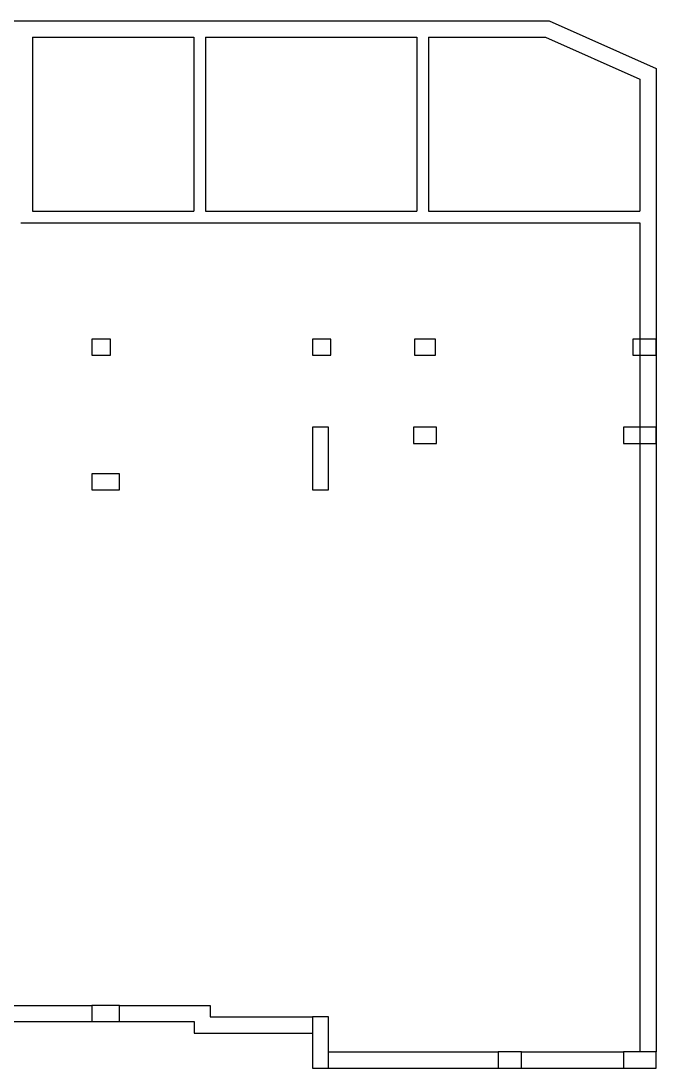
# Model space of a CAD drawing. Header units: metres. Extents: x -107920 to 223280, y -14950 to 38746.
# Drawn here: x 195930 to 223280, y -14950 to 30150 of the extents above; entities that cross this region are included whole.
import ezdxf

# ---------------------------------------------------------------- set-up
doc = ezdxf.new("R2010")
doc.units = ezdxf.units.M
for name, color, linetype in [('06A_结构柱', 4, 'Continuous'), ('07A_结构墙', 5, 'Continuous'), ('WALL', 5, 'Continuous')]:
    doc.layers.add(name, color=color, linetype=linetype)

msp = doc.modelspace()

# ---------------------------------------------------------------- linework, layer by layer
at = {"layer": '06A_结构柱'}
for p, q in [((199780, 16450, 0), (198980, 16450, 0)), ((198980, 16450, 0), (198980, 15750, 0)), ((199780, 15750, 0), (199780, 16450, 0)), ((209280, 16450, 0), (208480, 16450, 0)), ((208480, 16450, 0), (208480, 15750, 0)), ((209280, 15750, 0), (209280, 16450, 0)), ((213780, 16450, 0), (212880, 16450, 0)), ((212880, 16450, 0), (212880, 15750, 0)), ((213780, 15750, 0), (213780, 16450, 0)), ((223280, 16450, 0), (222280, 16450, 0)), ((222280, 16450, 0), (222280, 15750, 0)), ((223280, 15750, 0), (223280, 16450, 0)), ((198980, 15750, 0), (199780, 15750, 0)), ((208480, 15750, 0), (209280, 15750, 0)), ((212880, 15750, 0), (213780, 15750, 0)), ((222280, 15750, 0), (223280, 15750, 0)), ((209180, 12650, 0), (208480, 12650, 0)), ((208480, 12650, 0), (208480, 9950, 0)), ((209180, 9950, 0), (209180, 12650, 0)), ((213830, 12650, 0), (212830, 12650, 0)), ((212830, 12650, 0), (212830, 11950, 0)), ((213830, 11950, 0), (213830, 12650, 0)), ((223280, 12650, 0), (221880, 12650, 0)), ((221880, 12650, 0), (221880, 11950, 0)), ((223280, 11950, 0), (223280, 12650, 0)), ((212830, 11950, 0), (213830, 11950, 0)), ((221880, 11950, 0), (223280, 11950, 0)), ((200180, 10650, 0), (198980, 10650, 0)), ((198980, 10650, 0), (198980, 9950, 0)), ((200180, 9950, 0), (200180, 10650, 0)), ((198980, 9950, 0), (200180, 9950, 0)), ((208480, 9950, 0), (209180, 9950, 0)), ((200180, -12250), (198980, -12250)), ((198980, -12250), (198980, -12950)), ((200180, -12950), (200180, -12250)), ((198980, -12950), (200180, -12950)), ((209180, -12750), (208480, -12750)), ((208480, -12750), (208480, -14950)), ((209180, -14950), (209180, -12750)), ((217480, -14250), (216480, -14250)), ((216480, -14250), (216480, -14950)), ((217480, -14950), (217480, -14250)), ((223280, -14250), (221880, -14250)), ((221880, -14250), (221880, -14950)), ((223280, -14950), (223280, -14250)), ((208480, -14950), (209180, -14950)), ((216480, -14950), (217480, -14950)), ((221880, -14950), (223280, -14950))]:
    msp.add_line(p, q, dxfattribs=at)
at = {"layer": '07A_结构墙'}
for p, q in [((196430, 29450), (196430, 21950)), ((203380, 29450), (203380, 21950)), ((203880, 29450), (203880, 21950)), ((212980, 29450), (212980, 21950)), ((213480, 29450), (213480, 21950)), ((196430, 21950), (203380, 21950)), ((203880, 21950), (212980, 21950)), ((213480, 21950), (222580, 21950)), ((195930, 21450), (203380, 21450)), ((203380, 21450), (212980, 21450)), ((212980, 21450), (222580, 21450))]:
    msp.add_line(p, q, dxfattribs=at)
at = {"layer": 'WALL'}
for p, q in [((186280, 30150), (195930, 30150)), ((195930, 30150), (203380, 30150)), ((203380, 30150), (212980, 30150)), ((212980, 30150), (218675, 30150)), ((218675, 30150), (223280, 28099)), ((196430, 29450), (203380, 29450)), ((203880, 29450), (212980, 29450)), ((213480, 29450), (218526, 29450)), ((218526, 29450), (222580, 27645)), ((223280, 28099), (223280, 21450)), ((222580, 27645), (222580, 21950)), ((222580, 21450), (222580, -14250)), ((223280, 21450), (223280, -14250)), ((191680, -12250), (198980, -12250)), ((200180, -12250), (204084, -12250)), ((204084, -12250), (204084, -12750)), ((191080, -12950), (199580, -12950)), ((199580, -12950), (203384, -12950)), ((203384, -12950), (203384, -13450)), ((204084, -12750), (208480, -12750)), ((203384, -13450), (208480, -13450)), ((209180, -14250), (216480, -14250)), ((217480, -14250), (221880, -14250)), ((209180, -14950), (216480, -14950)), ((217480, -14950), (221880, -14950))]:
    msp.add_line(p, q, dxfattribs=at)

doc.saveas('drawing.dxf')
